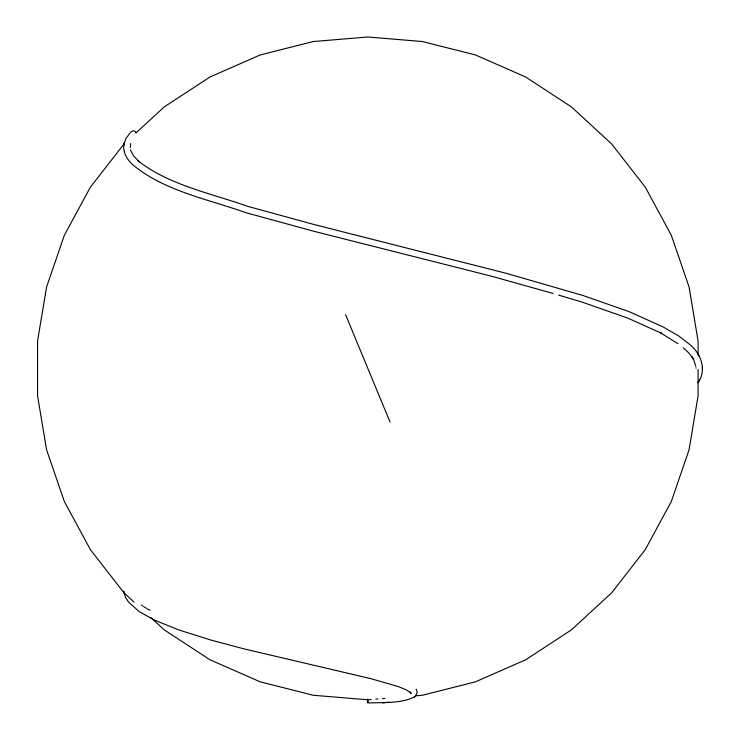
<?xml version="1.0" encoding="UTF-8"?>
<svg xmlns="http://www.w3.org/2000/svg" width="740" height="740" viewBox="0 0 740 740"><rect width="100%" height="100%" fill="white"/><g stroke="black" fill="none" stroke-linecap="round" stroke-linejoin="round"><path stroke-width="1.11" d="M130.397 149.933L133.542 155.835L139.185 161.801L137.964 160.774C169.626 185.416 210.863 193.233 247.854 206.386L315.434 224.877L506.391 273.347L583.194 295.556L629.315 311.734L663.151 326.95L678.617 335.932L689.467 344.257C700.78 353.008 707.301 370.25 697.913 382.673L699.356 380.212M367.919 700.623L367.817 703L367.743 698.967M124.089 143.875L123.617 148.037L124.477 152.394M124.135 143.671L126.031 138.352L129.953 133.135M130.693 143.597L130.24 147.658M123.784 145.299L124.44 142.246M124.015 143.949L90.4 187.137L64.343 235.274L46.574 287.046L37.564 341.029L37.564 395.761L46.574 449.744L64.343 501.516L90.4 549.654L124.015 592.842L134.079 602.11M415.251 696.303L417.249 692.76L416.176 689.07M135.762 133.135L164.28 106.875L210.105 76.942L260.221 54.954L313.279 41.523L367.826 37L422.374 41.523L475.432 54.954L525.557 76.942L571.373 106.875L611.647 143.949L645.262 187.137L671.31 235.274L689.088 287.046L698.088 341.029L698.088 354.71M368.89 703C384.032 702.195 400.488 703.731 414.4 696.978M413.956 697.339L415.714 695.933M368.964 699.698L371.24 699.513M375.781 699.134L378.057 698.939M382.599 698.569L384.874 698.375M415.556 695.841L422.374 695.267L475.432 681.836L525.557 659.849L571.373 629.916L611.647 592.842L645.262 549.654L671.31 501.516L689.088 449.744L698.088 395.761L698.088 369.538M384.439 702.565L388.75 702.297M367.826 699.79L313.279 695.267L260.221 681.836L210.105 659.849L164.28 629.916L150.858 617.558M553.076 293.456L490.953 276.066L313.612 231.213L245.661 212.621C208.014 199.162 165.751 191.392 133.866 165.695C129.62 162.042 125.846 157.49 124.338 151.996M558.589 295.094L581.723 301.976L627.816 318.135L661.625 333.333L660.339 332.704L677.84 343.656M147.167 608.798L149.989 610.287M143.653 606.569L146.289 608.243M141.451 605.07L142.774 606.014M683.224 347.791L689.042 353.202L693.547 359.289L692.067 356.874L693.769 359.908L695.804 366.309M411.283 693.204L406.334 689.856L398.028 686.48L370.805 678.635L244.043 648.897L210.909 640.063L178.747 629.916L154.216 619.99L139.222 611.601L128.631 602.138L125.449 597.3L123.784 591.371L123.922 592.093M410.21 691.928L410.931 693.389M699.013 355.94L697.515 353.507M345.599 314.722L390.063 422.068M124.089 593.008L124.228 593.73M695.97 367.725L696.007 368.196M702.408 366.929L702.417 367.41M702.427 368.594L702.436 369.075M130.619 132.451A3.312 3.127 44.6 0 1 136.188 132.451M383.043 702.63L382.441 702.667L385.142 702.519L383.043 702.63"/></g></svg>
